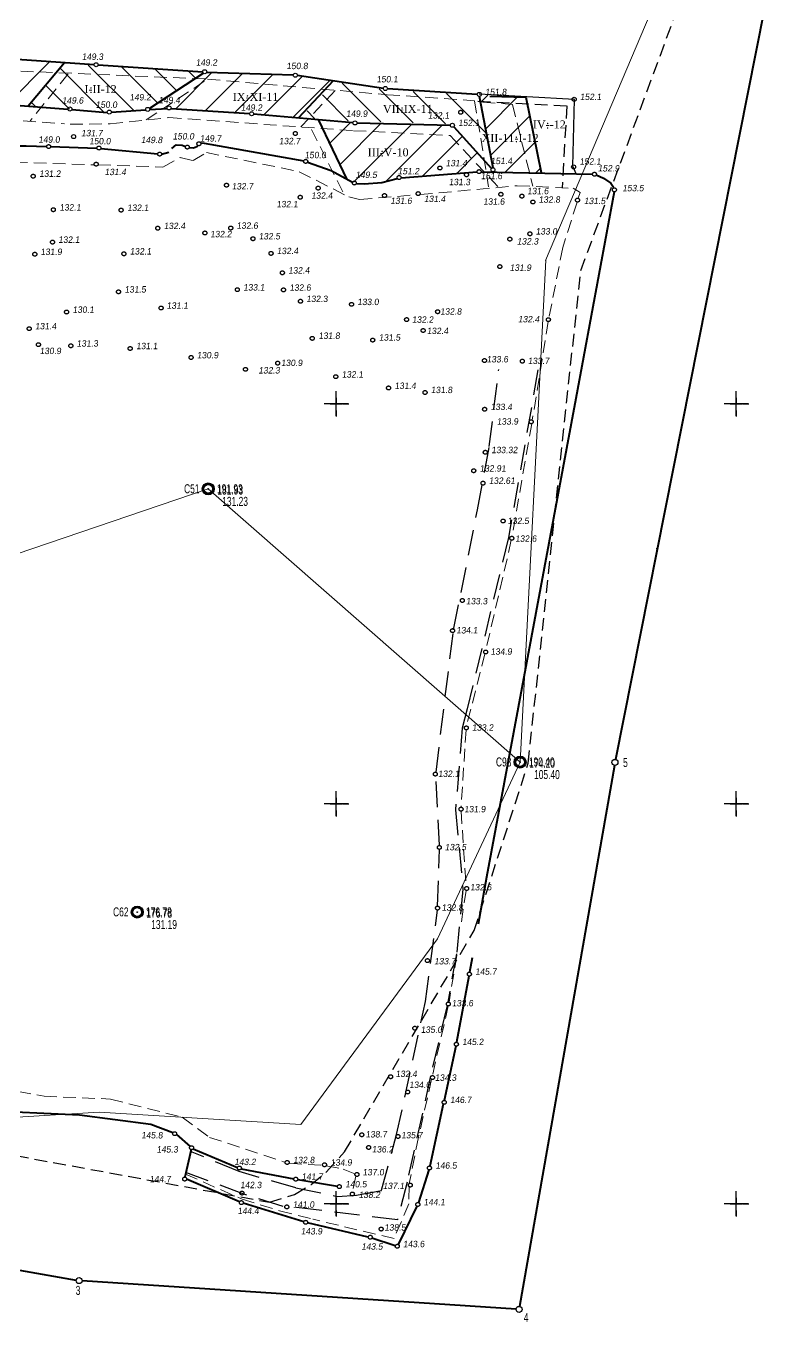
# Model space of a CAD drawing. Header units: millimetres. Extents: x 3232994 to 6468300, y 5635141 to 11269398.
# Drawn here: x 3233645 to 3234014, y 5635141 to 5635789 of the extents above; entities that cross this region are included whole.
import ezdxf
from ezdxf.enums import TextEntityAlignment as Align

# ---------------------------------------------------------------- set-up
doc = ezdxf.new("R2010")
doc.units = ezdxf.units.MM
doc.header["$LTSCALE"] = 2
doc.header["$PDMODE"] = 32
doc.header["$PDSIZE"] = 0.3
doc.linetypes.add('DASHED2', pattern=[9.524999999999999, 6.35, -3.175])
doc.linetypes.add('HIDDEN2', pattern=[4.762499999999999, 3.175, -1.5875])
for name, color, linetype in [('вдб', 7, 'Continuous'), ('ВЫСОТЫ', 7, 'Continuous'), ('Гірничий відвід', 7, 'Continuous'), ('ИМЕНА', 7, 'Continuous'), ('Контур запасів', 7, 'Continuous'), ('кресты', 7, 'Continuous'), ('нвскр.бровка', 7, 'Continuous'), ('ндб', 7, 'Continuous'), ('ОБОчина', 7, 'Continuous'), ('ОШИБКИ', 7, 'Continuous'), ('ПИКЕТЫ', 7, 'Continuous'), ('ПРОМЫШЛЕННЫЕ', 7, 'Continuous'), ('ПУНКТЫ', 7, 'Continuous')]:
    doc.layers.add(name, color=color, linetype=linetype)
doc.layers.add('вр.бровка', color=7, linetype='Continuous', lineweight=40)
doc.layers.add('н.бровка', color=7, linetype='HIDDEN2', lineweight=20)
doc.styles.add('grad', font='grad.shx')
doc.styles.add('universw', font='universw.shx', dxfattribs={"oblique": 10})
doc.styles.add('user', font='symeteo.shx', dxfattribs={"height": 2.5})

# ---------------------------------------------------------------- blocks, each defined once
blk = doc.blocks.new('89_1')
h = blk.add_hatch(color=256)
h.paths.add_polyline_path([(-1.5, 0, 1), (1.5, 0, 1)])
h.paths.add_polyline_path([(1.1, 0, -1), (-1.1, 0, -1)], flags=16)
h.paths.add_polyline_path([(0.06219509384926566, 0, -1), (-0.06219509384926566, 0, -1)], flags=0)
for radius in [1.5, 1.1, 0.06219509384926566]:
    blk.add_circle((0, 0), radius)
at = {"color": 7, "linetype": 'Continuous', "style": 'user', "flags": 8}
blk.add_attdef('ddddd', (2.533005898833453, -1.136397414355253), '', height=2.5, dxfattribs=at)
at = {"color": 7, "linetype": 'Continuous', "style": 'grad', "oblique": 10, "width": 0.7}
for tag, p in [('P37', (6.481768247015047, 0.1634773770626978)), ('P4', (6.45010695508315, -2.939076767124341))]:
    blk.add_attdef(tag, text='', height=2.5, dxfattribs=at).set_placement(p, align=Align.CENTER)
blk = doc.blocks.new('POINTINV')
at = {"layer": 'ПУНКТЫ', "color": 0, "linetype": 'Continuous'}
blk.add_point((0, 0), dxfattribs=at)
at = {"layer": 'ВЫСОТЫ', "color": 0, "style": 'grad', "width": 0.7}
blk.add_attdef('POINT_H', (1.6, -0.8), '', height=1.65, dxfattribs=at)
at = {"layer": 'ИМЕНА', "color": 0, "style": 'grad', "width": 0.7}
blk.add_attdef('POINT_NAM', text='', height=1.65, dxfattribs=at).set_placement((-1.6, -0.8), align=Align.RIGHT)
at = {"layer": 'ОШИБКИ', "color": 0, "linetype": 'Continuous', "style": 'grad', "width": 0.7, "flags": 1}
blk.add_attdef('POINT_MX', text='', height=1.65, dxfattribs=at).set_placement((-4.2077, 4.453385), align=Align.RIGHT)
blk.add_attdef('POINT_MY', (2.8923, 4.253385), '', height=1.65, dxfattribs=at)

msp = doc.modelspace()

# ---------------------------------------------------------------- linework, layer by layer
for p, q in [((3233635.647458971, 5635749.764367562), (3233656.734191257, 5635770.851099847)), ((3233661.971656853, 5635767.68609017), (3233683.66821188, 5635745.989535144)), ((3233676.081011476, 5635769.29218376), (3233698.699051265, 5635746.67414397)), ((3233692.895705717, 5635768.19293773), (3233710.68185541, 5635750.406788037)), ((3233709.710399958, 5635767.093691701), (3233720.138091762, 5635756.665999897)), ((3233720.109261624, 5635747.791205049), (3233737.692683998, 5635765.374627423)), ((3233726.525094201, 5635765.99444567), (3233729.594328115, 5635762.925211756)), ((3233734.781353813, 5635746.747849026), (3233752.946825956, 5635764.913321169)), ((3233749.453446002, 5635745.704493004), (3233768.200967913, 5635764.452014914)), ((3233654.869237242, 5635759.073061569), (3233666.638296686, 5635747.304002126)), ((3233764.041084477, 5635744.576683267), (3233783.062842797, 5635763.598441587)), ((3233778.511820742, 5635743.331971319), (3233796.840841033, 5635761.66099161)), ((3233647.766817633, 5635750.460032967), (3233649.608381491, 5635748.618469108)), ((3233796.850744128, 5635730.239998282), (3233807.237597212, 5635740.626851366)), ((3233801.959118756, 5635719.632924697), (3233822.383201786, 5635740.057007728)), ((3233808.721484924, 5635710.679842655), (3233837.651887857, 5635739.610245587)), ((3233825.078211591, 5635711.321121109), (3233852.920573927, 5635739.163483446)), ((3233843.503774282, 5635714.031235588), (3233863.066505885, 5635733.593967191)), ((3233860.456318513, 5635715.268331607), (3233870.392465491, 5635725.204478585))]:
    msp.add_line(p, q)
at = {"color": 7}
for p, q in [((3233802.993713572, 5635760.245343253), (3233822.395893754, 5635740.84316307)), ((3233821.461397654, 5635757.493107382), (3233838.539202084, 5635740.415302953)), ((3233793.1193105, 5635754.404298112), (3233806.068785764, 5635741.454822849)), ((3233838.522489492, 5635756.147463756), (3233854.682510414, 5635739.987442834)), ((3233855.267988834, 5635755.117412627), (3233874.726171834, 5635735.659229626)), ((3233872.459293858, 5635750.844479271), (3233875.835153523, 5635754.220338935)), ((3233874.963254195, 5635737.632991395), (3233890.685887306, 5635753.355624506)), ((3233785.449548075, 5635746.358612326), (3233789.158081059, 5635742.650079342)), ((3233877.467214531, 5635724.42150352), (3233896.90904555, 5635743.863334539)), ((3233884.723204331, 5635715.962045109), (3233899.555562515, 5635730.794403291)), ((3233899.854064783, 5635715.377457348), (3233902.20207948, 5635717.725472044))]:
    msp.add_line(p, q, dxfattribs=at)
at = {"color": 2, "linetype": 'HIDDEN2'}
for points in [[(3233602.375648825, 5635231.021410869), (3233766.66577552, 5635200.8624151), (3233779.211302971, 5635204.655408761), (3233787.47167013, 5635209.706130807), (3233795.1493393, 5635216.019922859), (3233804.272374034, 5635226.085088466), (3233869.012179798, 5635336.621853119), (3233896.094089394, 5635420.272475644), (3233922.338257739, 5635666.601840856), (3233987.105051456, 5635841.68919779), (3233945.425091658, 5636045.669291609), (3233869.24410299, 5636201.063403237), (3233677.161131218, 5636164.927100517), (3233523.852669416, 5636171.205318596), (3233479.299935165, 5636035.139182699), (3233471.270768696, 5635904.960177145), (3233461.688583841, 5635783.25453514), (3233459.871129666, 5635761.663494068)], [(3233870.849983179, 5635751.294761141), (3233915.334044734, 5635748.848271953), (3233913.030337904, 5635707.837675894)]]:
    msp.add_lwpolyline(points, dxfattribs=at)
at = {"color": 7, "linetype": 'Continuous', "lineweight": 40}
for points in [[(3233798.594990772, 5635761.42141834), (3233781.170351896, 5635742.939694174)], [(3233878.482394855, 5635717.950828892), (3233871.637739099, 5635753.6238917)]]:
    msp.add_lwpolyline(points, dxfattribs=at)
at = {"color": 7, "linetype": 'HIDDEN2', "lineweight": 20}
for points in [[(3233799.604833071, 5635756.580392362), (3233782.365785478, 5635738.501064295)], [(3233873.181904228, 5635750.777979504), (3233888.15503331, 5635749.597386261), (3233898.352773104, 5635708.824643752)]]:
    msp.add_lwpolyline(points, dxfattribs=at)
at = {"color": 2}
msp.add_lwpolyline([(3233920.050253005, 5635714.848255327), (3233918.298888037, 5635718.708524968), (3233919.201198572, 5635752.038925355), (3233871.508076444, 5635754.776151653)], dxfattribs=at)
at = {"layer": 'вдб', "color": 7, "linetype": 'Continuous', "lineweight": 40}
for points in [[(3233678.976609523, 5635769.447370118), (3233623.547948962, 5635773.331703789)], [(3233664.186634504, 5635770.450960051), (3233646.005761936, 5635748.832046805)], [(3233733.279789647, 5635765.814670512), (3233680.9801045, 5635769.310765093)], [(3233733.662322597, 5635765.168090339), (3233706.697392493, 5635747.572465319)], [(3233778.593322681, 5635764.300220031), (3233735.234944407, 5635765.657088741)], [(3233823.621486653, 5635757.666981821), (3233780.602728451, 5635764.139028502)], [(3233870.590894604, 5635754.59437079), (3233825.624946269, 5635757.448251454)], [(3233607.345903347, 5635751.692685051), (3233665.855671919, 5635747.269526798)], [(3233876.847536018, 5635753.808442166), (3233894.838978531, 5635753.253468016), (3233902.565112353, 5635715.518910855)], [(3233667.83958691, 5635747.105455862), (3233685.578135607, 5635745.511271971)], [(3233687.548887244, 5635745.678453858), (3233704.806116643, 5635746.896406545)], [(3233706.781833122, 5635747.035845452), (3233715.479472821, 5635747.64969333)], [(3233717.439282328, 5635747.651480417), (3233756.756352415, 5635745.110105734)], [(3233758.756977591, 5635744.956724107), (3233808.448684562, 5635740.587005967)], [(3233790.994280253, 5635742.020717667), (3233805.354083717, 5635712.163526626)], [(3233810.437744824, 5635740.443453623), (3233857.12651342, 5635739.228569899)], [(3233858.848036636, 5635738.49779427), (3233877.653236926, 5635717.605430263)], [(3233878.885541751, 5635715.849702837), (3233878.849807717, 5635716.035941925)]]:
    msp.add_lwpolyline(points, dxfattribs=at)
at = {"layer": 'вр.бровка', "color": 7, "linetype": 'Continuous', "lineweight": 40}
for p, q in [((3233657.250254307, 5635728.529228559), (3233680.390157458, 5635727.787708162)), ((3233682.352222173, 5635727.661845158), (3233710.766633703, 5635724.93346365)), ((3233712.727104926, 5635724.720787611), (3233716.359855002, 5635725.68036835)), ((3233717.894642241, 5635727.536415038), (3233720.09, 5635729.44)), ((3233720.09, 5635729.44), (3233723.01881774, 5635729.209755937)), ((3233723.01881774, 5635729.209755937), (3233724.656136774, 5635728.561446916)), ((3233726.576706549, 5635728.094709521), (3233728.618296897, 5635727.947697887)), ((3233728.618296897, 5635727.947697887), (3233730.30697833, 5635728.515766582)), ((3233730.30697833, 5635728.515766582), (3233730.795454904, 5635729.177492495)), ((3233732.477983133, 5635730.349018111), (3233734.016991433, 5635730.319141973)), ((3233734.016991433, 5635730.319141973), (3233783.827671988, 5635721.346942825)), ((3233785.734141698, 5635720.833772124), (3233797.606831962, 5635716.514164604)), ((3233797.606831962, 5635716.514164604), (3233808.181250332, 5635710.691821026)), ((3233822.860993379, 5635710.520476254), (3233830.596243051, 5635712.645660087)), ((3233832.460528246, 5635712.93713673), (3233870.510123256, 5635715.896024492)), ((3233872.473300422, 5635715.961134581), (3233928.191670319, 5635714.771108622)), ((3233930.090056119, 5635714.363944313), (3233933.783582725, 5635712.797110223)), ((3233933.783582725, 5635712.797110223), (3233937.341863336, 5635710.221218791)), ((3233810.074438765, 5635710.153461131), (3233814.102643706, 5635709.86106459)), ((3233814.102643706, 5635709.86106459), (3233822.860993379, 5635710.520476254)), ((3233937.341863336, 5635710.221218791), (3233938.710819934, 5635708.184395068)), ((3233919.895906801, 5635602.56585548), (3233875.13, 5635363.35)), ((3233875.13, 5635363.35), (3233870.968576616, 5635339.796149189)), ((3233868.006503763, 5635323.030678422), (3233866.736489392, 5635315.842337742)), ((3233866.384779827, 5635313.903271535), (3233860.234421707, 5635280.806244837)), ((3233859.849373083, 5635278.877832887), (3233853.987315258, 5635251.749897878)), ((3233853.589326237, 5635249.908117971), (3233846.895901749, 5635218.932854688)), ((3233846.381766226, 5635217.023952871), (3233841.114012311, 5635200.684987337)), ((3233751.700660266, 5635201.075691629), (3233725.258688058, 5635212.334079377)), ((3233783.826678456, 5635191.119101345), (3233753.548267081, 5635200.398577139)), ((3233840.389398881, 5635198.863210171), (3233831.007558132, 5635179.734476501)), ((3233816.071438116, 5635183.33866982), (3233785.730871717, 5635190.600035893)), ((3233829.607870108, 5635179.014463762), (3233817.899035608, 5635182.836338525))]:
    msp.add_line(p, q, dxfattribs=at)
for points in [[(3233655.276937673, 5635728.467199165), (3233644.984790219, 5635728.700979128), (3233640.047781819, 5635728.839368029)], [(3233939.092807675, 5635705.933160366), (3233919.938448113, 5635602.561465046)], [(3233356.070413788, 5635391.532330637), (3233355.078878454, 5635362.968937131), (3233356.539829356, 5635345.997222636), (3233366.579981293, 5635316.495822097), (3233380.474556883, 5635287.152712105), (3233424.054411422, 5635275.607395395), (3233471.923866477, 5635266.560101367), (3233518.985135928, 5635262.419814269), (3233577.298835723, 5635256.731247767), (3233596.073609005, 5635250.478771194), (3233621.655791804, 5635246.783676257), (3233671.607878996, 5635244.478570179), (3233707.416718103, 5635239.883197761), (3233718.421497733, 5635235.623155291)], [(3233720.161566214, 5635234.6891791), (3233726.935925682, 5635228.731148286)], [(3233727.573745779, 5635227.114287023), (3233724.400066094, 5635213.400364813)], [(3233728.486888931, 5635227.506406879), (3233750.663768662, 5635218.15398656)], [(3233752.522116493, 5635217.514015625), (3233778.83877525, 5635212.476444555)], [(3233780.780053122, 5635212.125448016), (3233800.636080968, 5635208.809222158)]]:
    msp.add_lwpolyline(points, dxfattribs=at)
at = {"layer": 'Гірничий відвід', "color": 7, "linetype": 'Continuous', "lineweight": 40}
for points in [[(3234014.013981507, 5635796.815175939), (3233939.732279249, 5635422.179139169)], [(3233939.178698427, 5635419.214702559), (3233891.777070138, 5635148.737976857)], [(3233489.293220651, 5635193.641260635), (3233670.007779349, 5635161.915739366)], [(3233890.013623321, 5635147.352398936), (3233672.997714527, 5635161.556513499)]]:
    msp.add_lwpolyline(points, dxfattribs=at)
at = {"layer": 'ИМЕНА', "color": 7}
for centre in [(3233939.439, 5635420.7), (3233671.493, 5635161.655)]:
    msp.add_circle(centre, 1.507934149330483, dxfattribs=at)
at = {"layer": 'Контур запасів', "color": 5, "lineweight": 15}
msp.add_lwpolyline([(3233938.344098662, 5636043.123616498), (3233976.254037353, 5635840.160218571), (3233904.726878095, 5635671.584013218)], dxfattribs=at)
at = {"layer": 'Контур запасів', "color": 5, "linetype": 'Continuous', "lineweight": 15}
for points in [[(3233904.818137594, 5635671.799094875), (3233892.0233493, 5635420.863450372), (3233850.766776215, 5635332.581951497), (3233782.315924779, 5635239.745182717), (3233681.438426465, 5635245.908236194), (3233597.073182608, 5635240.683295753), (3233461.145413111, 5635251.016224787), (3233358.467378192, 5635271.450762753)], [(3233406.759092812, 5635492.025158883), (3233520.327161773, 5635484.078421276), (3233736.060716284, 5635557.437375668), (3233892.0233493, 5635420.863450372)]]:
    msp.add_lwpolyline(points, dxfattribs=at)
at = {"layer": 'кресты'}
for p, q in [((3233799.999982631, 5635600.31761435), (3233800.000898979, 5635606.325601421)), ((3233999.999982631, 5635600.31761435), (3234000.000898979, 5635606.325601421)), ((3233800, 5635600), (3233793.992012929, 5635600.000916348)), ((3233799.999083652, 5635593.992012929), (3233800, 5635600)), ((3233806.007987071, 5635599.999083652), (3233800, 5635600)), ((3234000, 5635600), (3233993.992012929, 5635600.000916348)), ((3233999.999083652, 5635593.992012929), (3234000, 5635600)), ((3234006.007987071, 5635599.999083652), (3234000, 5635600)), ((3233799.999982631, 5635400.31761435), (3233800.000898979, 5635406.325601421)), ((3233999.999982631, 5635400.31761435), (3234000.000898979, 5635406.325601421)), ((3233800, 5635400), (3233793.992012929, 5635400.000916348)), ((3233799.999083652, 5635393.992012929), (3233800, 5635400)), ((3233806.007987071, 5635399.999083652), (3233800, 5635400)), ((3234000, 5635400), (3233993.992012929, 5635400.000916348)), ((3233999.999083652, 5635393.992012929), (3234000, 5635400)), ((3234006.007987071, 5635399.999083652), (3234000, 5635400)), ((3233799.999982631, 5635200.31761435), (3233800.000898979, 5635206.325601421)), ((3233999.999982631, 5635200.31761435), (3234000.000898979, 5635206.325601421)), ((3233800, 5635200), (3233793.992012929, 5635200.000916348)), ((3233799.999083652, 5635193.992012929), (3233800, 5635200)), ((3233806.007987071, 5635199.999083652), (3233800, 5635200)), ((3234000, 5635200), (3233993.992012929, 5635200.000916348)), ((3233999.999083652, 5635193.992012929), (3234000, 5635200)), ((3234006.007987071, 5635199.999083652), (3234000, 5635200))]:
    msp.add_line(p, q, dxfattribs=at)
at = {"layer": 'кресты', "color": 7, "linetype": 'Continuous'}
for p, q in [((3233800, 5635597), (3233800, 5635603)), ((3233800, 5635597), (3233800, 5635603)), ((3233800, 5635603), (3233800, 5635600)), ((3234000, 5635597), (3234000, 5635603)), ((3234000, 5635597), (3234000, 5635603)), ((3234000, 5635603), (3234000, 5635600)), ((3233797, 5635600), (3233803, 5635600)), ((3233797, 5635600), (3233803, 5635600)), ((3233797, 5635600), (3233800, 5635600)), ((3233799.999101021, 5635596.674398579), (3233799.999101021, 5635593.674398579)), ((3233803.325601422, 5635599.999101021), (3233806.325601422, 5635599.999101021)), ((3233997, 5635600), (3234003, 5635600)), ((3233997, 5635600), (3234003, 5635600)), ((3233997, 5635600), (3234000, 5635600)), ((3233999.999101021, 5635596.674398579), (3233999.999101021, 5635593.674398579)), ((3234003.325601422, 5635599.999101021), (3234006.325601422, 5635599.999101021)), ((3233800, 5635397), (3233800, 5635403)), ((3233800, 5635403), (3233800, 5635400)), ((3234000, 5635397), (3234000, 5635403)), ((3234000, 5635397), (3234000, 5635403)), ((3234000, 5635403), (3234000, 5635400)), ((3233797, 5635400), (3233803, 5635400)), ((3233797, 5635400), (3233800, 5635400)), ((3233799.999101021, 5635396.674398579), (3233799.999101021, 5635393.674398579)), ((3233803.325601422, 5635399.999101021), (3233806.325601422, 5635399.999101021)), ((3233997, 5635400), (3234003, 5635400)), ((3233997, 5635400), (3234003, 5635400)), ((3233997, 5635400), (3234000, 5635400)), ((3233999.999101021, 5635396.674398579), (3233999.999101021, 5635393.674398579)), ((3234003.325601422, 5635399.999101021), (3234006.325601422, 5635399.999101021)), ((3233800, 5635197), (3233800, 5635203)), ((3233800, 5635203), (3233800, 5635200)), ((3234000, 5635197), (3234000, 5635203)), ((3234000, 5635197), (3234000, 5635203)), ((3234000, 5635203), (3234000, 5635200)), ((3233797, 5635200), (3233803, 5635200)), ((3233797, 5635200), (3233800, 5635200)), ((3233799.999101021, 5635196.674398579), (3233799.999101021, 5635193.674398579)), ((3233803.325601422, 5635199.999101021), (3233806.325601422, 5635199.999101021)), ((3233997, 5635200), (3234003, 5635200)), ((3233997, 5635200), (3234003, 5635200)), ((3233997, 5635200), (3234000, 5635200)), ((3233999.999101021, 5635196.674398579), (3233999.999101021, 5635193.674398579)), ((3234003.325601422, 5635199.999101021), (3234006.325601422, 5635199.999101021))]:
    msp.add_line(p, q, dxfattribs=at)
at = {"layer": 'кресты', "color": 7}
msp.add_line((3233960.101013427, 5635527.618869423), (3233960.136717703, 5635527.613061684), dxfattribs=at)
at = {"layer": 'кресты', "linetype": 'Continuous'}
for p, q in [((3233800, 5635397), (3233800, 5635403)), ((3233797, 5635400), (3233803, 5635400)), ((3233800, 5635197), (3233800, 5635203)), ((3233797, 5635200), (3233803, 5635200))]:
    msp.add_line(p, q, dxfattribs=at)
at = {"layer": 'н.бровка', "color": 7, "linetype": 'HIDDEN2', "lineweight": 20}
for p, q in [((3233728.46062789, 5635721.581116011), (3233735.174785222, 5635725.558165983)), ((3233735.174785222, 5635725.558165983), (3233781.583289377, 5635716.00137426)), ((3233591.65967224, 5635722.328049527), (3233679.070794484, 5635719.44799165)), ((3233680.927219894, 5635719.386825376), (3233713.415942015, 5635718.316373497)), ((3233713.415942015, 5635718.316373497), (3233722.026227113, 5635723.030463825)), ((3233722.026227113, 5635723.030463825), (3233728.46062789, 5635721.581116011)), ((3233781.583289377, 5635716.00137426), (3233806.419454695, 5635703.372756625)), ((3233841.911205102, 5635704.590714484), (3233890.595093845, 5635708.962391536)), ((3233890.595093845, 5635708.962391536), (3233918.477497212, 5635707.735639803)), ((3233918.477497212, 5635707.735639803), (3233922.083248372, 5635705.663022964)), ((3233922.083248372, 5635705.663022964), (3233921.09157803, 5635702.688304178)), ((3233806.419454695, 5635703.372756625), (3233811.641577065, 5635702.101485676)), ((3233811.641577065, 5635702.101485676), (3233840.225619311, 5635704.449221195)), ((3233920.487977043, 5635700.810489259), (3233913.348627028, 5635678.031429502)), ((3233913.348627028, 5635678.031429502), (3233906.452235551, 5635642.960597755)), ((3233906.100325365, 5635641.032974386), (3233898.09366223, 5635591.818534167)), ((3233897.791879597, 5635590.018876675), (3233887.999987693, 5635533.725723702)), ((3233887.608474479, 5635531.789005251), (3233874.902534237, 5635476.87085423)), ((3233874.43780567, 5635474.963198456), (3233865.211779788, 5635438.933180237)), ((3233864.982999535, 5635436.96969925), (3233862.492776747, 5635398.306465137)), ((3233862.502215438, 5635396.329955089), (3233864.996871277, 5635358.616051979)), ((3233864.969954218, 5635356.724767217), (3233862.526186108, 5635340.244350599))]:
    msp.add_line(p, q, dxfattribs=at)
for points in [[(3233490.854060067, 5635648.00074495), (3233478.762360056, 5635620.754984695), (3233444.476639974, 5635563.973197843), (3233413.952091361, 5635526.018092824), (3233363.222902626, 5635417.455511063), (3233364.808189774, 5635400.839950297), (3233364.808189774, 5635360.362089699), (3233391.41614661, 5635292.57416331), (3233429.027861297, 5635281.780726695), (3233464.370439478, 5635275.89429701), (3233509.193656485, 5635272.298133665), (3233541.894089419, 5635264.640828495), (3233631.633775618, 5635257.824441851), (3233654.01430006, 5635253.812765822), (3233687.149909858, 5635252.417830384), (3233723.05200115, 5635243.311177401), (3233736.635736123, 5635233.26962088), (3233774.544318559, 5635220.777623983)], [(3233860.447640485, 5635324.27591834), (3233856.458877064, 5635300.872838224)], [(3233856.070462415, 5635298.95312128), (3233848.149319401, 5635264.160027868)], [(3233847.725078233, 5635262.291537791), (3233841.168738789, 5635233.333812079), (3233836.574081616, 5635210.233805256)], [(3233776.442053188, 5635220.340364098), (3233793.253167833, 5635219.301476846)], [(3233724.737266237, 5635214.857454688), (3233752.963626993, 5635202.38667303), (3233771.733059073, 5635196.539715813), (3233788.625024613, 5635192.29893381)], [(3233795.094018306, 5635219.089634893), (3233803.466468831, 5635217.405940208), (3233809.453269103, 5635214.972233068)], [(3233809.843597366, 5635213.903374665), (3233808.110917916, 5635205.923889114)], [(3233836.447854623, 5635208.66755913), (3233836.390940069, 5635199.963925825), (3233828.964396973, 5635182.726793394), (3233788.511222999, 5635192.294980345), (3233788.379804905, 5635192.360497002)]]:
    msp.add_lwpolyline(points, dxfattribs=at)
at = {"layer": 'нвскр.бровка', "color": 7}
msp.add_circle((3233891.517, 5635147.254), 1.506593438625289, dxfattribs=at)
at = {"layer": 'ндб', "color": 7, "linetype": 'HIDDEN2', "lineweight": 20}
for points in [[(3233734.378938304, 5635762.33926315), (3233469.151375393, 5635773.621003131), (3233465.216510225, 5635750.28047014)], [(3233665.931152259, 5635764.865124008), (3233647.015345478, 5635741.351815118)], [(3233704.988766842, 5635741.855654045), (3233735.643305401, 5635762.216123316), (3233825.469611736, 5635754.500995598), (3233869.252100172, 5635751.494330947), (3233876.249142337, 5635708.439209224)], [(3233521.642261176, 5635713.850389061), (3233532.505440554, 5635743.324804602), (3233605.418549891, 5635743.942454769), (3233664.211847149, 5635739.978269318)], [(3233605.104495657, 5635743.939794402), (3233605.418549891, 5635743.942454769), (3233664.211847149, 5635739.978269318)], [(3233667.010311497, 5635739.743706811), (3233687.046729746, 5635739.869499367), (3233716.359763176, 5635743.030315864), (3233808.727261223, 5635736.498015787), (3233856.950721578, 5635734.049517364), (3233881.506564205, 5635707.945231447)], [(3233787.754141896, 5635737.163226186), (3233804.112249312, 5635704.364475055)]]:
    msp.add_lwpolyline(points, dxfattribs=at)
at = {"layer": 'ОБОчина', "color": 7, "linetype": 'DASHED2'}
for points in [[(3233849.949020956, 5635415.790303783), (3233858.73723328, 5635487.015147979), (3233870.72003588, 5635546.966196643), (3233876.599090228, 5635578.596508595), (3233881.353553448, 5635617.061246022)], [(3233900.933701892, 5635616.941829885), (3233886.17867748, 5635533.17496638), (3233865.601800331, 5635447.517890639), (3233863.008286817, 5635437.858369782), (3233859.71975505, 5635397.053609464), (3233863.406454885, 5635357.400340721), (3233860.209146601, 5635325.039308691), (3233855.830134641, 5635300.880923284)], [(3233735.942948633, 5635557.397329455), (3233736.176915714, 5635557.481767235)], [(3233851.744580501, 5635379.180894263), (3233851.751159542, 5635379.385799554), (3233849.80967078, 5635413.896520204)], [(3233850.771506061, 5635348.874331056), (3233851.681383234, 5635377.212605003)], [(3233779.901825015, 5635208.000087286), (3233800.731809942, 5635203.758147601), (3233810.236623848, 5635204.364265977), (3233822.774992411, 5635206.78814685), (3233830.257935035, 5635234.663221357), (3233844.684704456, 5635301.240235815), (3233850.686153156, 5635346.89908951)], [(3233855.463197197, 5635299.2121764), (3233847.275227036, 5635263.970845019), (3233835.464776999, 5635210.943265375), (3233830.662084971, 5635192.042624612), (3233777.677317965, 5635198.506356325)], [(3233779.901825015, 5635208.000087286), (3233751.486571562, 5635216.163156339), (3233727.264324812, 5635226.234494449)], [(3233773.452132744, 5635198.726106597), (3233753.893747228, 5635204.889204684), (3233724.857149146, 5635215.712218593)]]:
    msp.add_lwpolyline(points, dxfattribs=at)
at = {"layer": 'ПИКЕТЫ', "color": 7}
for centre in [(3233679.984349635, 5635769.466957427), (3233734.276045864, 5635765.967632425), (3233779.598064151, 5635764.220105266), (3233824.625644377, 5635757.579855116), (3233871.598157639, 5635754.63104467), (3233919.045540894, 5635752.181047341), (3233666.860716774, 5635747.345741218), (3233686.54704022, 5635745.789026625), (3233705.780766606, 5635747.153274695), (3233716.459162347, 5635747.886615738), (3233757.749246911, 5635744.936657422), (3233809.432615278, 5635740.368364385), (3233858.13426246, 5635739.209447431), (3233668.7249974, 5635733.516465583), (3233918.747306721, 5635718.392834673), (3233878.414799151, 5635716.945167609)]:
    msp.add_circle(centre, 1.007930452215275, dxfattribs=at)
at = {"layer": 'ПИКЕТЫ', "linetype": 'HIDDEN2'}
for centre in [(3233862.306129389, 5635745.697659025), (3233779.61996169, 5635735.088248374), (3233656.261938058, 5635728.550956992), (3233681.377859932, 5635727.828756374), (3233711.746988236, 5635724.806396259), (3233725.610479766, 5635728.303628013), (3233731.392115247, 5635729.965678747), (3233680.010161216, 5635719.755938521), (3233784.79453329, 5635721.1409808), (3233851.904576999, 5635717.832872932), (3233648.522006689, 5635713.750790927), (3233831.482794, 5635713.083002685), (3233865.2237076, 5635714.452628347), (3233871.48798144, 5635716.041057266), (3233929.18, 5635714.75), (3233745.177550109, 5635709.257946469), (3233791.028292387, 5635707.805177542), (3233809.102269558, 5635710.332704445), (3233841.025600949, 5635705.02997115), (3233882.405573014, 5635704.710725538), (3233939.157983814, 5635706.919564545), (3233782.059135858, 5635703.219523028), (3233824.197709009, 5635704.064860646), (3233892.904899967, 5635703.77353994), (3233898.4057279, 5635700.840128591), (3233920.725135211, 5635701.770175216), (3233658.603228022, 5635696.989740754), (3233692.474869967, 5635696.80380933), (3233710.805761867, 5635687.742147417), (3233734.395703305, 5635685.370230063), (3233747.299956847, 5635687.832832666), (3233658.189149885, 5635680.791731271), (3233758.407737354, 5635682.500917302), (3233886.874591993, 5635682.295491459), (3233896.91474393, 5635684.941911528), (3233649.312147677, 5635674.733936791), (3233693.876484322, 5635674.956942019), (3233767.457779742, 5635675.158656069), (3233881.870058056, 5635668.548946842), (3233773.124319893, 5635665.455338516), (3233691.200423437, 5635655.935168945), (3233750.602065392, 5635657.013523294), (3233773.677539806, 5635656.900491783), (3233712.461921656, 5635647.857404513), (3233782.165850956, 5635651.226936667), (3233807.70348678, 5635649.682692375), (3233665.214147835, 5635645.844146629), (3233835.243965468, 5635642.060013262), (3233850.754912269, 5635646.007383756), (3233906.146710262, 5635642.020440625), (3233646.532626739, 5635637.533892957), (3233843.512325887, 5635636.608882579), (3233651.133067874, 5635629.525380637), (3233667.358948094, 5635628.966417146), (3233697.013142979, 5635627.611054344), (3233788.07360421, 5635632.674417044), (3233818.303151828, 5635631.810700399), (3233727.475523469, 5635623.134399837), (3233770.775621451, 5635620.295063166), (3233874.192294809, 5635621.581173854), (3233893.1224884, 5635621.289325659), (3233754.674077477, 5635617.188611197), (3233799.808135102, 5635613.542982057), (3233826.229587568, 5635607.889041612), (3233844.4759318, 5635605.608668432), (3233874.254462933, 5635597.244002383), (3233897.567509227, 5635590.981632651), (3233874.596387612, 5635575.736274425), (3233868.814752131, 5635566.505956952), (3233873.446277328, 5635560.288106436), (3233883.486429265, 5635541.392172489), (3233887.838197907, 5635532.750497986), (3233863.126368836, 5635501.666191985), (3233858.246171145, 5635486.579124305), (3233874.782891983, 5635475.889565861), (3233865.115748787, 5635437.949300581), (3233849.604801986, 5635414.863613741), (3233862.47360354, 5635397.318096016), (3233851.625265998, 5635378.199565989), (3233865.271169096, 5635357.666314205), (3233850.723828209, 5635347.8869264), (3233845.657126148, 5635321.620588899), (3233866.638867812, 5635314.85861463), (3233856.132454948, 5635299.939730655), (3233839.378145679, 5635287.830503874), (3233860.142298912, 5635279.821991555), (3233827.255361607, 5635263.577424257), (3233848.174935148, 5635263.171804733), (3233835.772394519, 5635255.930012247), (3233854.080906875, 5635250.765783179), (3233719.269331176, 5635235.114805426), (3233812.832356967, 5635234.555841937), (3233830.954364952, 5635233.714923411), (3233727.693111903, 5635228.09560902), (3233816.251603756, 5635228.21927351), (3233775.531482897, 5635220.725205464), (3233794.213003994, 5635219.538026368), (3233724.273865114, 5635212.419898371), (3233751.627839431, 5635217.935334588), (3233779.821083415, 5635212.365485996), (3233810.407800152, 5635214.71511129), (3233846.651816123, 5635217.974907226), (3233801.611010684, 5635208.645658161), (3233837.109009173, 5635209.402484836), (3233752.591445345, 5635200.647039002), (3233752.902285962, 5635205.405648545), (3233808.138663646, 5635204.935723486), (3233840.870180642, 5635199.726975203), (3233775.344978527, 5635198.490330311), (3233784.763449229, 5635190.803345663), (3233822.530584224, 5635187.429778398), (3233817.059789361, 5635183.358743414), (3233830.581356211, 5635178.84251627)]:
    msp.add_circle(centre, 0.9885550730003343, dxfattribs=at)

# ---------------------------------------------------------------- block references
at = {"layer": 'ПРОМЫШЛЕННЫЕ', "color": 7, "linetype": 'Continuous', "xscale": 2, "yscale": 2, "zscale": 2, "rotation": 353.291126940981}
for p in [(3233736.060716284, 5635557.437375668), (3233892.0233493, 5635420.863450372), (3233700.559723015, 5635345.892996714)]:
    msp.add_blockref('89_1', p, dxfattribs=at)
at = {"layer": 'ПУНКТЫ', "color": 7, "linetype": 'Continuous', "xscale": 2.727815320212315, "yscale": 2.727815320212315, "zscale": 2.727815320212315}
for p, values in [((3233736.063967554, 5635557.430388931), {'POINT_NAM': 'C51', 'POINT_H': '191.93'}), ((3233892.014736151, 5635420.864236007), {'POINT_NAM': 'C93', 'POINT_H': '190.40'}), ((3233700.557357136, 5635345.909618635), {'POINT_NAM': 'C62', 'POINT_H': '176.78'})]:
    msp.add_blockref('POINTINV', p, dxfattribs=at).add_auto_attribs(values)

# ---------------------------------------------------------------- texts
at = {"color": 7, "char_height": 4, "attachment_point": 1}
for s, insert, width in [('{\\fTimes New Roman|b0|i0|c0|p18;I-II-12}', (3233674.181009756, 5635759.272165596), 23.93725490196078), ('{\\fTimes New Roman|b0|i0|c204|p18;:}', (3233676.575717868, 5635759.345292608), 1.718713076785207), ('{\\fTimes New Roman|b0|i0|c0|p18;IX-XI-11}', (3233748.335567577, 5635755.408826333), 23.93725490196078), ('{\\fTimes New Roman|b0|i0|c204|p18;:}', (3233754.837842789, 5635755.396442429), 1.718713076785207), ('{\\fTimes New Roman|b0|i0|c0|p18;VII-IX-11}', (3233823.408620914, 5635749.396337634), 23.93725490196078), ('{\\fTimes New Roman|b0|i0|c204|p18;:}', (3233832.145390093, 5635749.346715068), 1.718713076785207), ('{\\fTimes New Roman|b0|i0|c0|p18;IV--12}', (3233898.410503415, 5635741.603418081), 23.93725490196078), ('{\\fTimes New Roman|b0|i0|c204|p18;:}', (3233904.912778628, 5635741.591034178), 1.718713076785207), ('{\\fTimes New Roman|b0|i0|c0|p18;XII-11-I-12}', (3233872.765639761, 5635734.877159384), 28.46222222222222), ('{\\fTimes New Roman|b0|i0|c204|p18;:}', (3233889.341819758, 5635734.744916571), 1.718713076785207), ('{\\fTimes New Roman|b0|i0|c0|p18;III\\fTimes New Roman|b0|i0|c204|p18;-\\fTimes New Roman|b0|i0|c0|p18;V-10}', (3233815.797497322, 5635727.691325724), 23.93725490196078), ('{\\fTimes New Roman|b0|i0|c204|p18;:}', (3233822.191051154, 5635727.624891122), 1.718713076785207)]:
    msp.add_mtext(s, dxfattribs=dict(at, insert=insert, width=width))
at = {"layer": 'ВЫСОТЫ', "style": 'universw', "oblique": 6}
for tag, p in [('149.3', (3233672.898216262, 5635771.885451227, 146.48)), ('149.2', (3233729.856098204, 5635769.005942876, 149.63)), ('150.8', (3233775.178116492, 5635767.258415717, 149.63)), ('150.1', (3233820.205696717, 5635760.618165567, 149.63)), ('151.8', (3233874.533609397, 5635754.257146406, 151.47)), ('150.0', (3233679.833094313, 5635747.908551687, 149.95)), ('149.2', (3233696.724032602, 5635751.602913614, 149.27)), ('149.4', (3233711.315144026, 5635750.217685848, 149.27)), ('152.1', (3233921.980992652, 5635751.807149077, 151.47)), ('149.2', (3233752.398885041, 5635746.439520947, 149.17)), ('149.9', (3233805.012667619, 5635743.406674836, 149.63)), ('132.1', (3233845.953116541, 5635742.553886311, 132.09)), ('152.1', (3233861.069714218, 5635738.835549167, 151.47)), ('149.0', (3233651.146359982, 5635730.466591953, 148.97)), ('150.0', (3233676.564889555, 5635729.672759401, 149.95)), ('149.7', (3233731.96026411, 5635731.052161396, 149.73)), ('132.7', (3233771.478853026, 5635729.720663501, 132.09)), ('150.0', (3233784.27232195, 5635722.731552252, 149.93)), ('151.4', (3233877.382840135, 5635719.771288179, 151.61)), ('152.1', (3233921.734492979, 5635719.540592168, 151.47)), ('131.2', (3233651.565311515, 5635713.422241293)), ('131.3', (3233856.399041894, 5635709.248544673, 131.62)), ('151.6', (3233872.390512037, 5635712.25306603, 151.61)), ('132.7', (3233747.87373057, 5635707.099275484, 131.33)), ('132.4', (3233787.578764284, 5635702.437592669, 132.09)), ('131.6', (3233895.558803874, 5635704.731325043, 131.62)), ('132.1', (3233661.708143365, 5635696.569187145, 131.33)), ('132.1', (3233695.57978531, 5635696.38325572, 131.33)), ('132.1', (3233770.188217894, 5635698.192979341, 132.09)), ('131.6', (3233873.580907308, 5635699.506641864, 131.62)), ('132.8', (3233901.346888956, 5635700.485549863, 132.99)), ('132.4', (3233713.910677209, 5635687.321593807, 131.33)), ('132.2', (3233737.091883766, 5635683.211559078, 131.33)), ('132.6', (3233750.252375053, 5635687.457473091, 132.99)), ('133.0', (3233899.855904986, 5635684.5873328, 132.99)), ('132.1', (3233661.092879188, 5635680.427150507, 131.33)), ('132.5', (3233761.36015556, 5635682.125557726, 132.99)), ('131.9', (3233652.21587698, 5635674.369356028, 131.33)), ('132.1', (3233696.936975517, 5635674.597878684, 131.33)), ('132.4', (3233770.410197948, 5635674.783296494, 132.99)), ('132.4', (3233776.076738099, 5635665.079978941, 132.99)), ('131.5', (3233694.260914631, 5635655.57610561, 131.33)), ('133.1', (3233753.625904986, 5635656.5873328, 133.11)), ('132.6', (3233776.701379401, 5635656.47430129, 133.11)), ('132.3', (3233785.118269162, 5635650.851577092, 132.99)), ('130.1', (3233668.295904986, 5635645.4273328, 132.13)), ('131.1', (3233715.315904986, 5635647.4673328, 131.1)), ('133.0', (3233810.655904986, 5635649.3073328, 132.99)), ('132.8', (3233852.057418695, 5635644.540095937, 132.75)), ('132.2', (3233838.001960624, 5635640.466773425, 132.2)), ('131.4', (3233649.485904986, 5635637.197332799, 131.4)), ('131.8', (3233791.206357368, 5635632.421049445, 131.48)), ('131.5', (3233821.435904986, 5635631.5573328, 131.48)), ('132.4', (3233845.438751112, 5635634.823450912, 132.43)), ('130.9', (3233651.819076465, 5635624.808029431, 130.93)), ('131.3', (3233670.295904986, 5635628.5673328, 131.33)), ('131.1', (3233700.025904986, 5635627.2673328, 131.12)), ('130.9', (3233730.445904986, 5635622.6873328, 130.89)), ('130.9', (3233772.504239464, 5635618.854012782, 130.86)), ('133.6', (3233875.347187664, 5635620.645834053, 133.57)), ('133.7', (3233895.941629419, 5635619.831207101, 133.65)), ('132.1', (3233802.865904986, 5635613.0773328, 132.12)), ('131.4', (3233829.285904986, 5635607.3973328, 131.37)), ('131.8', (3233847.455904986, 5635605.3073328, 131.84)), ('133.4', (3233877.345904986, 5635596.8573328, 133.38)), ('133.9', (3233880.396928618, 5635589.558978454, 133.92)), ('133.32', (3233877.665904986, 5635575.2873328, 133.32)), ('132.91', (3233871.865904986, 5635566.0773328, 132.91)), ('132.61', (3233876.445904986, 5635559.9273328, 132.61)), ('132.5', (3233885.76460505, 5635539.844471464, 132.49)), ('132.6', (3233889.552796671, 5635530.966928802, 132.59)), ('133.3', (3233864.98657579, 5635499.731665149, 133.34)), ('134.1', (3233860.131756979, 5635485.153729599, 134.08)), ('134.9', (3233877.258735673, 5635474.535407119, 134.93)), ('133.2', (3233868.009780449, 5635436.542682166, 133.21)), ('132.1', (3233851.022787433, 5635413.440225744, 132.11)), ('131.9', (3233864.050154796, 5635395.751105979, 131.93)), ('132.6', (3233867.031728792, 5635356.715848403, 132.58)), ('132.8', (3233852.839154523, 5635346.549135412, 132.78)), ('145.7', (3233869.575904986, 5635314.5373328, 145.71)), ('133.6', (3233857.886108956, 5635298.748018204, 133.57)), ('135.0', (3233842.373390524, 5635285.514675248, 134.97)), ('145.2', (3233863.045904986, 5635279.3973328, 145.19)), ('132.4', (3233829.803798585, 5635263.44444709, 134.97)), ('134.6', (3233836.555304335, 5635257.961675469, 134.61)), ('134.3', (3233849.460530065, 5635261.51761611, 134.62)), ('146.7', (3233857.025904986, 5635250.407332799, 146.65)), ('145.8', (3233702.608609853, 5635232.724395438, 145.79)), ('138.7', (3233814.756980236, 5635233.212821847, 138.74)), ('135.7', (3233832.595007125, 5635232.752612493, 135.7)), ('145.3', (3233710.255844556, 5635225.679769382, 145.27)), ('136.2', (3233817.967122208, 5635225.71578437, 136.21)), ('132.8', (3233778.535904986, 5635220.3573328, 132.77)), ('134.9', (3233797.245904986, 5635219.1173328, 134.94)), ('146.5', (3233849.695904986, 5635217.6173328, 146.5)), ('144.7', (3233706.718122963, 5635210.831552251, 144.66)), ('141.7', (3233782.775904986, 5635212.0673328, 141.66)), ('137.0', (3233813.295904986, 5635214.2673328, 136.99)), ('142.3', (3233752.030397271, 5635207.86666947, 142.3)), ('140.5', (3233804.625904986, 5635208.2573328, 140.53)), ('141.0', (3233778.415904986, 5635198.0773328, 141.02)), ('144.1', (3233843.795904986, 5635199.3173328, 144.1)), ('144.4', (3233750.719591649, 5635194.931586738, 144.44)), ('143.9', (3233782.405201575, 5635184.711672357, 143.9)), ('138.5', (3233824.172779347, 5635186.650233545, 138.53)), ('143.6', (3233833.515904986, 5635178.3573328, 143.64))]:
    msp.add_attdef(tag, p, '', height=3.2, dxfattribs=at)
at = {"layer": 'ВЫСОТЫ', "style": 'universw', "oblique": 10}
for tag, p in [('149.6', (3233668.2144087, 5635750.027794296, 149.66)), ('131.7', (3233677.821088122, 5635733.703881131)), ('149.8', (3233707.696713173, 5635730.270692624, 149.76)), ('150.0', (3233723.555205809, 5635732.085614941, 150)), ('131.4', (3233860.071771908, 5635718.696609573, 131.44)), ('152.9', (3233936.197632697, 5635716.095302688)), ('131.4', (3233689.532664794, 5635714.27065365)), ('149.5', (3233815.020551107, 5635712.868269202, 149.52)), ('151.2', (3233836.141423815, 5635714.645852892, 151.16)), ('153.5', (3233948.447590298, 5635706.206022692, 155.55)), ('131.6', (3233832.452520505, 5635699.859714761, 131.44)), ('131.4', (3233849.280412446, 5635700.824825265, 131.44)), ('131.5', (3233929.253252859, 5635699.783547244, 131.52)), ('132.3', (3233895.726231288, 5635679.586342207, 132.29)), ('131.9', (3233892.113704232, 5635666.418520697, 131.85)), ('132.4', (3233896.266186196, 5635640.662031285, 132.43)), ('132.3', (3233766.451367711, 5635615.114608043, 132.34)), ('132.5', (3233859.668418457, 5635376.762665949, 132.48)), ('133.7', (3233854.344336641, 5635319.714655224, 133.73)), ('143.2', (3233754.415791484, 5635219.395462999, 143.2)), ('137.1', (3233828.690504919, 5635207.42336171, 137.12)), ('138.2', (3233816.601866172, 5635202.943954147, 138.15)), ('143.5', (3233817.912213884, 5635177.107458149, 143.46))]:
    msp.add_attdef(tag, text='', height=3.2, dxfattribs=at).set_placement(p, align=Align.CENTER)
at = {"layer": 'ВЫСОТЫ', "color": 0, "style": 'grad', "width": 0.7}
for tag, p in [('181.93', (3233740.611280362, 5635554.608624076)), ('174.20', (3233896.562048959, 5635418.042471152)), ('176.78', (3233705.104669943, 5635343.087853779))]:
    msp.add_attdef(tag, p, '', height=4.500895278350319, dxfattribs=at)
at = {"layer": 'ИМЕНА', "color": 0, "style": 'grad', "width": 0.7}
for tag, p in [('131.23', (3233755.923597493, 5635548.944351489)), ('5', (3233945.860273588, 5635418.37993003)), ('105.40', (3233911.874366089, 5635412.378198565)), ('131.19', (3233720.416987074, 5635337.423581192)), ('3', (3233672.111082461, 5635154.521935829)), ('4', (3233896.210984967, 5635140.926958465))]:
    msp.add_attdef(tag, text='', height=4.500895278350319, dxfattribs=at).set_placement(p, align=Align.RIGHT)

doc.saveas('drawing.dxf')
